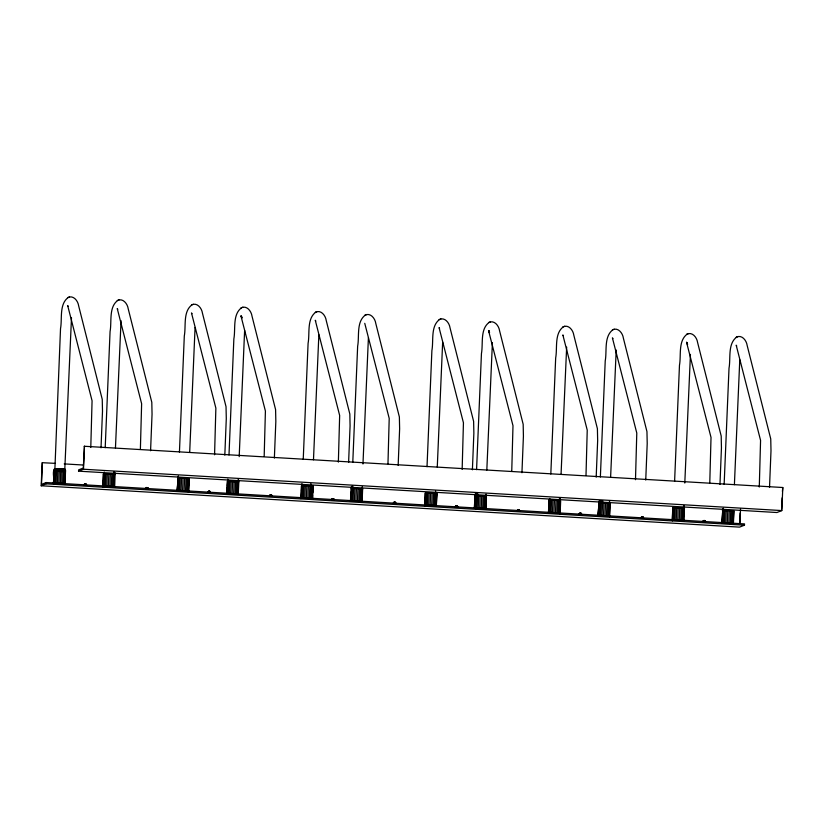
<?xml version="1.0" encoding="UTF-8"?>
<svg xmlns="http://www.w3.org/2000/svg" width="824" height="824" viewBox="0 0 824 824"><rect width="100%" height="100%" fill="white"/><g stroke="black" fill="none" stroke-linecap="round" stroke-linejoin="round"><path stroke-width="1.24" d="M54.745 483.657L55.723 468.681L60.822 468.743L60.286 483.729L64.004 484.1L64.54 471.307L64.241 469.093L63.149 468.969M42.405 462.604L41.499 484.378L46.185 482.545L744.525 523.899L744.474 525.197L739.54 527.123L41.2 485.769L42.168 462.697L55.249 463.366M41.2 485.769L46.134 483.843L46.185 482.545M53.344 482.689C55.012 479.094 51.397 471.04 55.157 468.774M53.395 483.843L54.477 468.856M53.632 482.833L53.962 475.16M53.89 483.739L54.425 470.947L54.94 468.753L56.918 468.671M54.889 469.103L60.523 328.642C62.367 318.713 59.009 304.2 68.289 297.413M55.888 483.616L56.784 468.65M57.268 483.616L58.041 468.65L59.441 468.702L58.761 483.657L60.286 483.729M61.728 483.832L62.15 468.846L60.77 468.763M62.995 483.956L63.53 471.163L63.314 468.959L62.037 468.856M64.787 469.464L71.492 317.745M64.694 476.952L64.911 471.833C66.28 471.781 65.457 468.629 64.035 469.093M64.674 484.244L64.859 469.227M64.869 484.522L65.127 469.361M64.972 484.388L65.508 471.596L53.828 471.173M78.558 471.163L78.61 469.865L83.306 468.032L84.46 446.165L83.492 469.237L78.558 471.163L776.898 512.518L781.832 510.581L782.8 487.509L84.223 446.258M90.784 447.442L92.072 400.794L67.692 305.611L68.207 306.363M101.022 447.813L102.495 411.207L102.248 399.362L78.651 305.838C77.992 300.812 73.285 294.724 67.712 297.618M102.846 486.902L103.381 474.109L108.85 473.8L115.051 474.531L114.515 487.324L114.412 472.162M102.949 486.778L103.484 473.985M103.134 487.046L103.402 480.649M103.443 486.665L103.979 473.882M105.204 447.669L110.066 331.578C111.92 321.648 108.562 307.136 117.842 300.348M104.288 486.593L104.823 473.8M105.977 473.759L105.441 486.551L106.811 486.551L107.347 473.759M108.315 486.593L108.85 473.8M109.839 486.665L110.375 473.872M111.281 486.768L111.817 473.975M112.548 486.891L113.084 474.099M113.558 487.036L113.794 472.028M115.453 448.05L121.046 320.68M114.134 482.442L114.402 476.045M140.389 449.121L141.625 403.729L117.245 308.547L117.76 309.299M150.576 450.749L152.049 414.142L151.801 402.297L128.204 308.773C127.545 303.747 122.838 297.649 117.266 300.554M177.078 491.3L178.18 476.303M177.181 491.166L178.272 476.179M177.428 490.167L177.582 486.325M177.675 491.063L178.211 478.27L184.617 478.27L189.293 478.929L188.655 491.846M179.436 452.067L184.308 335.976C186.162 326.047 182.804 311.534 192.074 304.746M178.53 490.991L179.065 478.198M179.683 490.95L180.219 478.157M181.053 490.95L181.589 478.157M182.557 490.98L183.093 478.198M184.617 478.27L184.071 491.053L188.459 491.578L189.005 478.785M185.524 491.156L186.059 478.373M186.791 491.289L187.326 478.497M187.79 491.434L188.325 478.641M189.685 452.448L195.072 327.468M188.263 489.394L188.531 482.998M214.57 454.776L215.867 408.117L191.487 312.945L192.002 313.687M224.818 455.136L226.291 418.541L226.034 406.696L202.447 313.172C201.777 308.145 197.07 302.048 191.498 304.952M226.631 494.235L227.826 479.115L226.734 494.101M226.919 494.379L227.033 491.815M227.3 485.418L227.27 481.309L238.847 481.865L238.26 493.504M227.764 481.206L227.228 493.998L233.625 493.988L234.16 481.195M228.99 455.002L233.862 338.901C235.715 328.982 232.358 314.469 241.628 307.682M228.083 493.926L228.619 481.134M229.237 493.885L229.772 481.092M230.607 493.885L231.142 481.092M232.1 493.916L232.636 481.123M235.077 494.091L235.613 481.298M236.344 494.225L236.879 481.432M237.343 494.369L237.879 481.577M239.187 456.661L244.625 330.403M237.765 493.607L237.982 488.498M238.012 494.513L238.198 479.486M264.174 456.455L265.41 411.052L240.969 315.994L241.545 316.622M274.371 458.072L275.834 421.476L275.587 409.621L252 316.107C251.33 311.081 246.623 304.983 241.051 307.888M300.873 498.633L301.965 483.626M300.976 498.499L301.512 485.707L308.403 485.594L313.079 486.263L312.543 499.056M301.481 491.094L301.512 485.707M301.471 498.396L302.006 485.604M303.232 459.401L308.094 343.299C309.948 333.38 306.59 318.867 315.87 312.08M302.315 498.324L302.851 485.532M303.469 498.283L304.005 485.491M304.839 498.283L305.374 485.491M306.343 498.314L306.878 485.521M307.867 498.386L308.403 485.594M309.845 485.697L309.309 498.489L312.255 498.911L312.79 486.119M310.576 498.613L310.895 483.616M311.585 498.757L312.121 485.964M313.481 459.782L318.857 334.791M311.946 499.282L312.111 495.451M312.44 499.179L312.605 495.337M312.708 492.783L313.079 486.263M338.365 462.109L339.653 415.451L315.273 320.268L315.788 321.02M348.603 462.47L350.076 425.874L349.829 414.019L326.232 320.505C325.573 315.468 320.866 309.381 315.293 312.286M350.478 500.281L351.611 486.448M350.869 497.871L351.518 486.562M350.519 501.435L352.064 486.345M352.785 462.336L357.647 346.234C359.501 336.316 356.143 321.803 365.413 315.005M351.024 501.332L351.869 501.25L352.847 486.284M351.869 501.25L353.022 501.219L353.558 488.426L357.956 488.529L362.632 489.188L362.097 501.981M353.022 501.219L354.392 501.208L354.928 488.416M354.392 501.208L355.896 501.25L356.432 488.457M359.398 488.632L358.862 501.425L357.42 501.322L357.956 488.529M360.129 501.548L360.665 488.756M361.128 501.692L361.674 488.9M362.972 463.984L368.41 337.727M361.808 501.837L362.344 489.054M362.158 498.273L362.169 487.066M387.97 463.788L389.206 418.386L364.754 323.327M398.157 465.406L399.63 428.81L399.372 416.954L375.785 323.441C375.126 318.404 370.419 312.317 364.847 315.221M424.659 505.957L425.297 493.04L430.664 492.855L436.875 493.586L436.339 506.379L434.372 505.946L434.907 493.154M425.06 503.546L425.297 493.04M425.256 505.72L425.792 492.937M427.017 466.724L431.889 350.633C433.743 340.703 430.386 326.191 439.656 319.403M426.111 505.648L426.647 492.855M427.265 505.606L427.8 492.814M428.635 505.606L429.17 492.814M430.128 505.648L430.664 492.855M431.652 505.72L432.188 492.927M433.105 505.823L433.64 493.03M435.371 506.091L435.608 491.083M437.266 467.105L442.653 342.125M436.04 506.235L436.576 493.442M436.287 505.225L436.875 493.586M462.151 469.433L463.438 422.784L439.068 327.602L439.573 328.354M472.399 469.804L473.862 433.197L473.615 421.352L450.028 327.828C449.358 322.802 444.651 316.704 439.079 319.609M474.264 507.615L475.407 493.772M474.552 507.759L475.304 493.895M474.861 507.378L475.86 493.679M476.571 469.659L481.443 353.568C483.286 343.639 479.928 329.126 489.209 322.339M476.643 493.607L475.664 508.583L476.808 508.542L477.704 493.576M476.808 508.542L478.188 508.542L478.723 495.749L483.183 495.966L486.428 496.522L485.892 509.314M478.188 508.542L479.681 508.583L480.217 495.791M484.45 496.089L483.915 508.882L481.206 508.655L481.741 495.863M482.648 508.758L483.183 495.966M484.924 509.026L485.46 496.233M486.819 470.041L492.412 342.671M485.594 509.17L486.129 496.378M485.789 509.448L485.954 494.4M511.756 471.112L512.991 425.709L488.55 330.651L489.126 331.289M521.942 472.739L523.415 436.133L523.168 424.288L499.571 330.764C498.911 325.738 494.204 319.64 488.632 322.544M548.444 513.29L548.98 500.498L554.459 500.178L560.66 500.92L560.124 513.712L559.156 513.424L559.403 498.407M548.547 513.156L549.093 500.364M548.743 513.434L549.175 503.196M549.052 513.053L549.587 500.261M550.813 474.058L555.675 357.956C557.529 348.037 554.171 333.524 563.441 326.737M549.896 512.981L550.432 500.189M551.586 500.147L551.05 512.94L552.42 512.94L552.956 500.147M553.924 512.971L554.459 500.178M555.448 513.043L555.984 500.261M556.89 513.146L557.426 500.364M558.157 513.28L558.693 500.487M561.051 474.439L566.654 347.069M559.908 504.988L560.289 498.674M559.836 513.568L560.021 498.551M560.021 513.836L560.196 498.798M585.998 475.51L587.234 430.107L562.854 334.935L563.369 335.677M596.185 477.127L597.658 440.531L597.4 428.676L573.813 335.162C573.154 330.136 568.447 324.038 562.874 326.943M598.049 514.948L599.1 501.219M598.152 514.815L599.192 501.105M598.348 515.082L598.615 508.686M598.595 515.989L599.645 501.013M600.366 476.993L605.228 360.891C607.082 350.973 603.724 336.46 612.994 329.672M599.45 515.917L600.428 500.941M600.603 515.875L601.489 500.899M602.756 500.899L601.973 515.875L603.477 515.906L604.013 503.114L608.246 503.423L610.213 503.855L609.575 516.772M608.246 503.423L607.71 516.215L604.991 515.979L605.537 503.186M606.443 516.082L606.979 503.289M608.709 516.349L609.245 503.567M610.605 477.374L616.208 350.004M609.348 510.478L609.286 501.826M609.389 516.504L609.925 503.711M635.489 479.702L636.787 433.043L612.407 337.871L612.922 338.613M645.738 480.062L647.211 443.466L646.953 431.611L623.366 338.098C622.707 333.071 617.99 326.974 612.417 329.878M672.24 520.614L672.775 507.831L674.228 507.522L684.456 508.253L683.869 519.893M672.343 520.49L672.878 507.697M672.528 520.758L672.796 514.361M673.373 507.594L672.837 520.387L677.709 520.304L678.245 507.512M674.599 481.391L679.47 365.289C681.314 355.371 677.956 340.858 687.237 334.06M673.692 520.304L674.228 507.522M674.835 520.274L675.371 507.481M676.216 520.263L676.751 507.481M679.234 520.377L679.769 507.584M680.676 520.48L681.211 507.687M681.942 520.603L682.478 507.821M682.952 520.747L683.487 507.955M684.796 483.039L690.44 354.402M683.529 516.154L683.745 511.045M683.621 520.902L683.807 505.874M709.783 482.843L711.019 437.441L686.577 342.382L687.154 343.011M719.97 484.461L721.443 447.865L721.196 436.009L697.598 342.496C696.939 337.459 692.232 331.372 686.66 334.276M721.845 522.272L722.885 508.552M721.896 523.425L722.978 508.439M722.133 522.416L722.246 519.862M722.514 513.465L723.153 508.686M722.391 523.322L723.441 508.336M724.152 484.327L729.013 368.225C730.867 358.296 727.51 343.783 736.79 336.995M723.235 523.24L723.781 510.447L730.764 510.623L734.009 511.179L733.36 524.105M724.389 523.199L724.924 510.417M725.759 523.199L726.294 510.406M727.798 510.447L727.262 523.24L732.505 523.683L733.041 510.89M728.787 523.312L729.322 510.519M730.229 523.415L730.764 510.623M731.496 523.539L732.031 510.746M734.4 484.697L739.777 359.717M732.917 522.931L733.195 516.535M733.175 523.827L733.71 511.045M739.694 523.281L740.127 513.022M739.942 523.168L740.529 509.077M759.285 487.025L760.573 440.377L736.192 345.194L736.707 345.946M769.523 487.396L770.996 450.79L770.749 438.945L747.152 345.421C746.493 340.394 741.785 334.307 736.213 337.201M781.646 509.376L782.131 497.851M782.398 491.444L782.8 487.509M54.116 471.318L54.384 468.969M104.205 472.039L103.381 474.109M178.581 478.796L177.912 478.651L178.447 476.427M549.814 498.417L548.98 500.498M599.367 501.353L598.832 503.577L604.013 503.114M145.735 488.725C146.394 485.099 149.741 490.599 147.743 487.726L146.312 487.643L145.735 488.725L146.332 488.817M269.52 496.058C270.19 492.433 273.527 497.923 271.539 495.049L270.097 494.966L269.52 496.058L270.457 495.028M333.535 498.633L333.926 499.715C329.456 500.817 333.38 496.604 334.235 499.808M393.316 503.382C393.388 500.436 397.941 503.732 394.851 503.536L394.82 502.382L393.893 502.3L393.316 503.382L394.253 502.352M455.868 505.967C457.639 504.721 458.474 508.882 457.299 506.049L455.868 505.967L455.291 507.059L456.228 506.018M579.684 514.475L579.076 514.382C578.963 512.291 582.63 513.331 581.466 514.526M703.449 520.624C705.22 519.388 706.055 523.539 704.881 520.716L703.449 520.624L702.872 521.716L703.469 521.808M208.307 492.484L208.647 491.362L209.935 491.351L210.439 492.474M332.103 499.818L332.443 498.695L333.72 498.685M517.699 510.808L518.038 509.685L517.122 510.633C521.458 512.044 518.605 507.584 517.101 510.715M84.584 484.945L84.893 483.904C86.664 483.122 86.829 486.85 85.933 484.069L84.501 483.976L83.945 484.986M145.755 488.642L146.703 487.571M208.688 491.238L207.741 492.309L208.688 491.238L209.935 491.351M269.551 495.976L270.499 494.894M332.165 499.602L332.474 498.572M393.336 503.299L394.284 502.228M455.888 505.915L455.291 507.059L456.269 505.895M517.76 510.592L518.08 509.562M579.674 513.249L579.076 514.382L580.055 513.228M641.546 517.925L641.865 516.885L642.926 516.947L643.276 518.183M703.459 520.583L702.872 521.716L703.84 520.562M83.924 485.068L84.893 483.904M207.71 492.392L208.647 491.362M331.506 499.725L332.443 498.695M640.887 518.049L641.865 516.885M640.918 517.966L641.484 516.906L643.111 517.009M238.744 481.988L238.476 479.62M350.952 488.776L353.558 488.426M474.748 496.099L478.723 495.749M68.938 297.186L69.525 296.97M118.491 300.121L119.078 299.905M192.734 304.519L193.321 304.303M242.287 307.445L242.864 307.239M316.519 311.843L317.106 311.637M366.072 314.778L366.659 314.572M440.315 319.176L440.892 318.96M489.858 322.112L490.445 321.896M564.1 326.51L564.687 326.294M613.653 329.435L614.24 329.229M687.886 333.833L688.473 333.627M737.439 336.769L738.026 336.553M178.211 478.27L177.912 478.651M362.035 489.425L362.632 489.188L362.261 486.953M485.83 496.759L486.428 496.522L486.047 494.287M394.82 502.382L395.53 502.341M518.605 509.716L519.326 509.675M519.831 510.798L519.11 509.716M581.301 513.342L579.663 513.301M723.781 510.447L722.329 510.756L723.287 511.055M146.394 488.611L148.464 488.807M208.369 492.278L209.317 492.299L209.255 491.259M270.179 495.935L272.25 496.13M393.975 503.268L396.045 503.464M455.95 506.935L458.02 507.131M579.736 514.269L581.816 514.464M703.531 521.592L705.601 521.788M355.896 501.25L357.42 501.322M479.681 508.583L481.206 508.655M603.477 515.906L604.991 515.979M64.231 463.902L83.481 465.035M83.492 469.237L781.832 510.581M46.134 483.843L744.474 525.197M643.626 518.121L642.493 517.956L642.432 516.906M227.465 481.587L228.135 481.731M705.097 520.675L705.293 521.705M86.654 485.14L85.964 483.966M642.926 516.947L643.317 518.028M581.116 513.29L581.507 514.372M519.141 509.623L519.532 510.705M457.33 505.957L457.722 507.038M395.355 502.29L395.736 503.371M271.559 494.956L271.951 496.038M209.749 491.3L210.141 492.381M147.774 487.633L148.155 488.714M395.324 502.382L395.695 503.526M333.514 498.726L333.885 499.869M209.718 491.392L210.089 492.536M684.074 506.008L684.353 508.377L683.982 506.121M114.68 472.296L114.948 474.665L114.588 472.409M609.739 501.734L610.11 503.979M683.529 506.224L683.858 508.48M114.134 472.512L114.454 474.768M704.417 520.572L704.479 521.623M580.621 513.239L580.683 514.289M518.646 509.572L518.708 510.623M456.836 505.915L456.898 506.966M394.861 502.249L394.923 503.289M333.051 498.582L333.112 499.632M271.065 494.915L271.127 495.966M147.28 487.581L147.342 488.632M85.469 483.925L85.531 484.976M271.024 495.059L271.065 496.202M687.329 343.33L686.639 342.259L687.577 344.463L687.247 343.34M489.302 331.598L488.611 330.537L489.549 332.742L489.219 331.619M241.72 316.941L241.041 315.88L241.968 318.074L241.638 316.952"/></g></svg>
